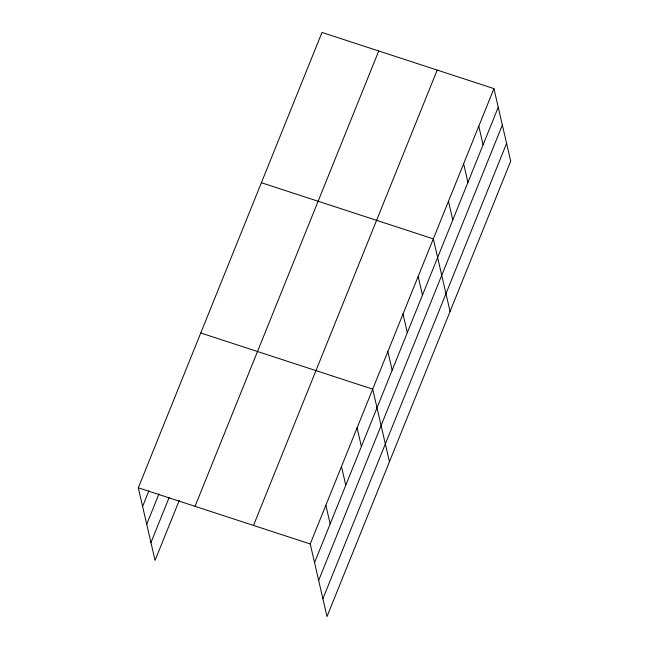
<?xml version="1.0" encoding="UTF-8"?>
<svg xmlns="http://www.w3.org/2000/svg" width="649" height="649" viewBox="0 0 649 649"><rect width="100%" height="100%" fill="white"/><g stroke="black" fill="none" stroke-linecap="round" stroke-linejoin="round"><path stroke-width="0.97" d="M179.229 500.493L155.062 560.387L138.302 487.805L322.001 32.45L493.938 88.613L510.698 161.195L326.999 616.55L310.238 543.967L493.938 88.613M142.61 506.447L148.929 490.782M146.723 524.254L158.989 493.84M150.949 542.588L169.17 497.434M195.041 506.334L378.74 50.979M253.499 525.43L437.199 70.076M314.546 562.61L498.245 107.255M318.651 580.409L502.35 125.054M322.886 598.751L506.585 143.397M261.385 182.718L433.321 238.873L450.073 311.463M200.76 332.986L372.696 389.14L389.457 461.731M138.302 487.805L310.238 543.967M478.784 126.174L483.091 144.824M463.629 163.743L467.929 182.393M448.475 201.312L452.775 219.954M418.159 276.442L422.467 295.092M403.005 314.011L407.312 332.653M387.851 351.58L392.158 370.222M357.08 427.845L361.388 446.496M341.471 466.55L345.771 485.201M325.855 505.255L330.163 523.905"/></g></svg>
